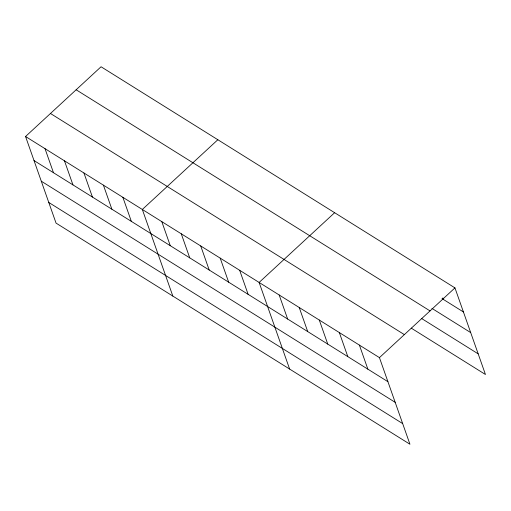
<?xml version="1.0" encoding="UTF-8"?>
<svg xmlns="http://www.w3.org/2000/svg" width="511" height="511" viewBox="0 0 511 511"><rect width="100%" height="100%" fill="white"/><g stroke="black" fill="none" stroke-linecap="round" stroke-linejoin="round"><path stroke-width="0.77" d="M25.55 136.501L379.443 357.63L409.943 444.238L56.05 223.109L25.55 136.501L101.057 66.762L454.95 287.891L485.45 374.499L411.253 328.139M217.839 139.739L142.333 209.472L172.833 296.08M334.628 212.71L259.122 282.442L289.622 369.051M379.443 357.63L454.95 287.891M442.034 298.596L463.426 311.959M431.923 308.376L470.695 332.597M76.139 89.776L430.032 310.905M421.364 318.359L478.181 353.861M50.468 113.487L404.361 334.616M34.026 160.563L387.919 381.691M41.295 181.201L395.188 402.336M48.781 202.465L402.674 423.6M442.839 297.926L443.369 299.427M359.393 345.097L367.869 369.166M339.336 332.565L347.812 356.633M319.286 320.033L327.755 344.101M299.229 307.507L307.705 331.569M279.172 294.975L287.648 319.043M239.659 270.281L248.129 294.349M220.19 258.119L228.666 282.187M200.727 245.957L209.203 270.025M181.264 233.795L189.741 257.863M161.802 221.633L170.278 245.702M122.87 197.31L131.346 221.378M103.407 185.148L111.883 209.216M83.945 172.986L92.421 197.054M64.475 160.824L72.952 184.886M45.013 148.663L53.489 172.724"/></g></svg>
